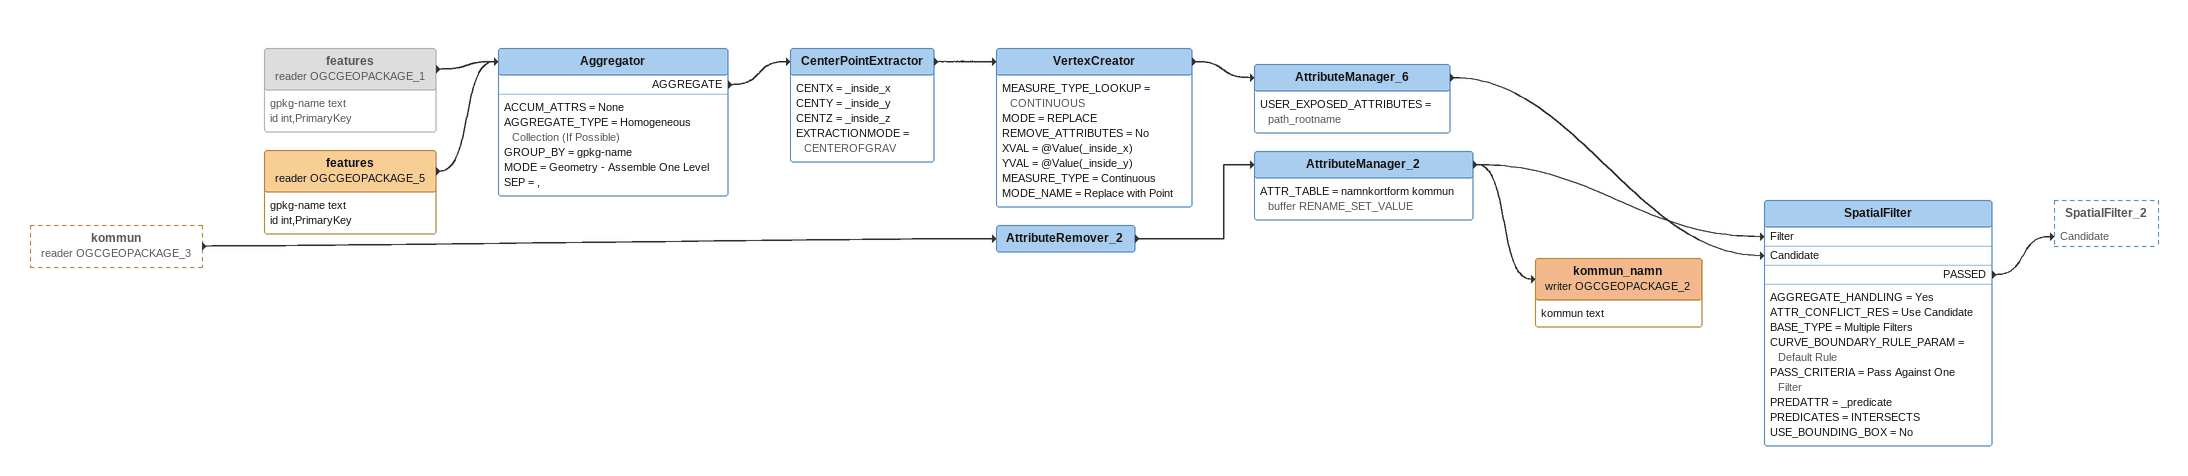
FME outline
kommun (reader OGCGEOPACKAGE_3) [outside]
    -> AttributeRemover_2
features (reader OGCGEOPACKAGE_1) [off]
    attributes: gpkg-name text, id int,PrimaryKey
    -> Aggregator
features (reader OGCGEOPACKAGE_5)
    attributes: gpkg-name text, id int,PrimaryKey
    -> Aggregator
Aggregator
    ACCUM_ATTRS = None
    AGGREGATE_TYPE = Homogeneous Collection (If Possible)
    GROUP_BY = gpkg-name
    MODE = Geometry - Assemble One Level
    SEP = ,
    AGGREGATE -> CenterPointExtractor
CenterPointExtractor
    CENTX = _inside_x
    CENTY = _inside_y
    CENTZ = _inside_z
    EXTRACTIONMODE = CENTEROFGRAV
    -> VertexCreator
VertexCreator
    MEASURE_TYPE_LOOKUP = CONTINUOUS
    MODE = REPLACE
    REMOVE_ATTRIBUTES = No
    XVAL = @Value(_inside_x)
    YVAL = @Value(_inside_y)
    MEASURE_TYPE = Continuous
    MODE_NAME = Replace with Point
    -> AttributeManager_6
AttributeManager_6
    USER_EXPOSED_ATTRIBUTES = path_rootname
    -> SpatialFilter [Candidate]
AttributeRemover_2
    -> AttributeManager_2
AttributeManager_2
    ATTR_TABLE = namnkortform kommun  buffer RENAME_SET_VALUE
    -> SpatialFilter [Filter]
    -> kommun_namn (writer OGCGEOPACKAGE_2)
SpatialFilter
    AGGREGATE_HANDLING = Yes
    ATTR_CONFLICT_RES = Use Candidate
    BASE_TYPE = Multiple Filters
    CURVE_BOUNDARY_RULE_PARAM = Default Rule
    PASS_CRITERIA = Pass Against One Filter
    PREDATTR = _predicate
    PREDICATES = INTERSECTS
    USE_BOUNDING_BOX = No
    PASSED -> SpatialFilter_2 [Candidate]
kommun_namn (writer OGCGEOPACKAGE_2)
    attributes: kommun text
